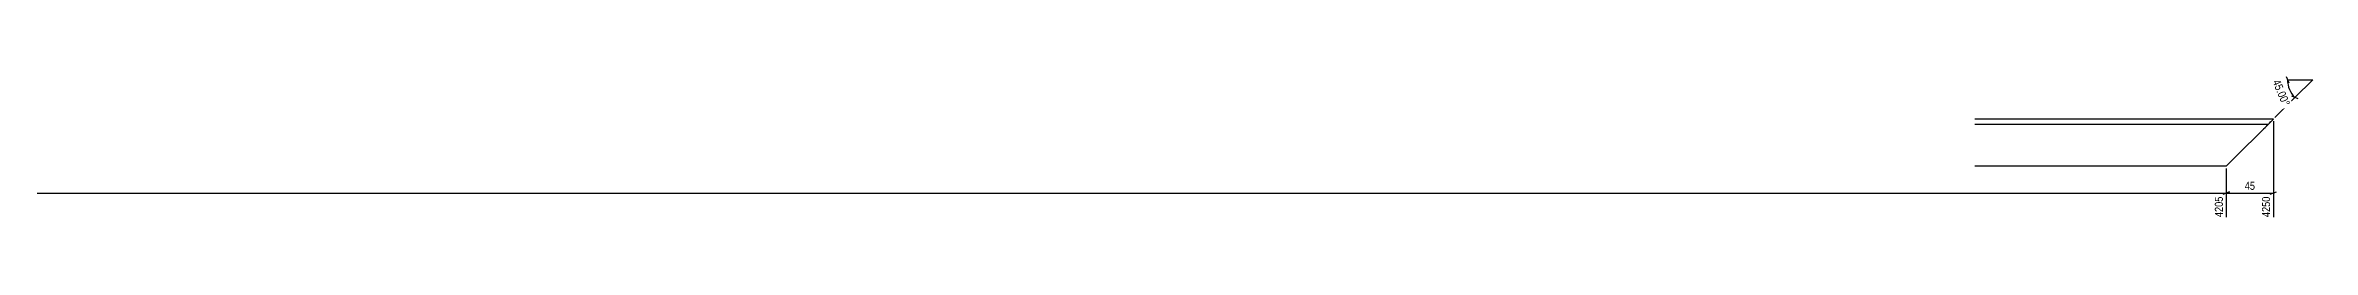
# Model space of a CAD drawing. Header units: millimetres. Extents: x -2 to 19966, y -2 to 157.
# Drawn here: x 7898 to 10062, y 4 to 140 of the extents above; entities that cross this region are included whole.
import ezdxf

# ---------------------------------------------------------------- set-up
doc = ezdxf.new("R2010")
doc.units = ezdxf.units.MM
doc.linetypes.add('DXK_LINE_DOT2', pattern=[3.9198, 1.9599, -1.9599])
doc.layers.add('MÅLSÆTNING', color=7, linetype='Continuous')
doc.layers.add('STÅL', color=7, linetype='Continuous')
doc.styles.add('Arial Narrow', font='ARIALN.TTF', dxfattribs={"height": 0.2})

msp = doc.modelspace()

# ---------------------------------------------------------------- linework, layer by layer
at = {"layer": 'MÅLSÆTNING', "color": 7, "linetype": 'Continuous'}
for p, q in [((10036.7, 139.9), (10039.1, 133.9)), ((10037.9, 136.9), (10061.9, 136.9)), ((10044.9, 119.9), (10061.9, 136.9)), ((10025.8, 100.8), (10044.9, 119.9)), ((10047.9, 118.6), (10041.9, 121.2)), ((10024.4, 97.4), (10024.4, 6)), ((9979.4, 52.4), (9979.4, 6)), ((5819.4, 28.9), (9979.4, 28.9)), ((9976.4, 27.7), (9982.4, 30.1)), ((10021.4, 27.7), (10027.4, 30.1))]:
    msp.add_line(p, q, dxfattribs=at)
msp.add_arc((10061.9, 136.9), 24, 180, 225, dxfattribs=at)
at = {"layer": 'STÅL', "color": 2, "linetype": 'Continuous'}
for p, q in [((10024.4, 99.4), (9739.4, 99.4)), ((10019.4, 94.4), (9739.4, 94.4)), ((10024.4, 99.4), (9979.4, 54.4)), ((9979.4, 54.4), (9739.4, 54.4))]:
    msp.add_line(p, q, dxfattribs=at)
at = {"layer": 'STÅL', "color": 7, "linetype": 'DXK_LINE_DOT2'}
msp.add_line((10015.1, 90.1), (10024.4, 99.4), dxfattribs=at)

# ---------------------------------------------------------------- next in the draw order: wipeouts: each hides what was drawn before it
at = {"color": 0}
for points in [[(10032.6, 108.8), (10043, 113.1), (10031.7, 140.3), (10021.4, 136)], [(9749.8, 30.4), (9749.8, 41.6), (6049.1, 41.6), (6049.1, 30.4)]]:
    msp.add_wipeout(points, dxfattribs=at).dxf.layer = 'MÅLSÆTNING'
at = {"color": 0, "linetype": 'Continuous'}
msp.add_wipeout([(9977.8, 27.1), (9966.6, 27.1), (9966.6, 4.4), (9977.8, 4.4)], dxfattribs=at).dxf.layer = 'MÅLSÆTNING'

# ---------------------------------------------------------------- next in the draw order: linework, layer by layer
at = {"layer": 'MÅLSÆTNING', "color": 7, "linetype": 'Continuous'}
for p, q in [((9979.4, 52.4), (9979.4, 6)), ((9982.4, 30.1), (9976.4, 27.7)), ((9979.4, 28.9), (10024.4, 28.9))]:
    msp.add_line(p, q, dxfattribs=at)

# ---------------------------------------------------------------- next in the draw order: texts
at = {"layer": 'MÅLSÆTNING', "color": 3, "style": 'Arial Narrow'}
msp.add_text('45.00°', height=7.64, rotation=-67.5002, dxfattribs=at).set_placement((10023.5, 135.1))
at = {"layer": 'MÅLSÆTNING', "color": 3, "linetype": 'Continuous', "style": 'Arial Narrow'}
msp.add_text('4205', height=7.64, rotation=90.0002, dxfattribs=at).set_placement((9976.2, 6))

# ---------------------------------------------------------------- next in the draw order: wipeouts: each hides what was drawn before it
at = {"color": 0}
msp.add_wipeout([(10008.4, 30.4), (10008.4, 41.6), (9995.5, 41.6), (9995.5, 30.4)], dxfattribs=at).dxf.layer = 'MÅLSÆTNING'

# ---------------------------------------------------------------- next in the draw order: wipeouts: each hides what was drawn before it
at = {"color": 0, "linetype": 'Continuous'}
msp.add_wipeout([(10022.8, 27.1), (10011.6, 27.1), (10011.6, 4.4), (10022.8, 4.4)], dxfattribs=at).dxf.layer = 'MÅLSÆTNING'

# ---------------------------------------------------------------- next in the draw order: texts
at = {"layer": 'MÅLSÆTNING', "color": 3, "style": 'Arial Narrow'}
msp.add_text('45', height=7.64, dxfattribs=at).set_placement((9997.1, 32))
at = {"layer": 'MÅLSÆTNING', "color": 3, "linetype": 'Continuous', "style": 'Arial Narrow'}
msp.add_text('4250', height=7.64, rotation=90.0002, dxfattribs=at).set_placement((10021.2, 6))

doc.saveas('drawing.dxf')
